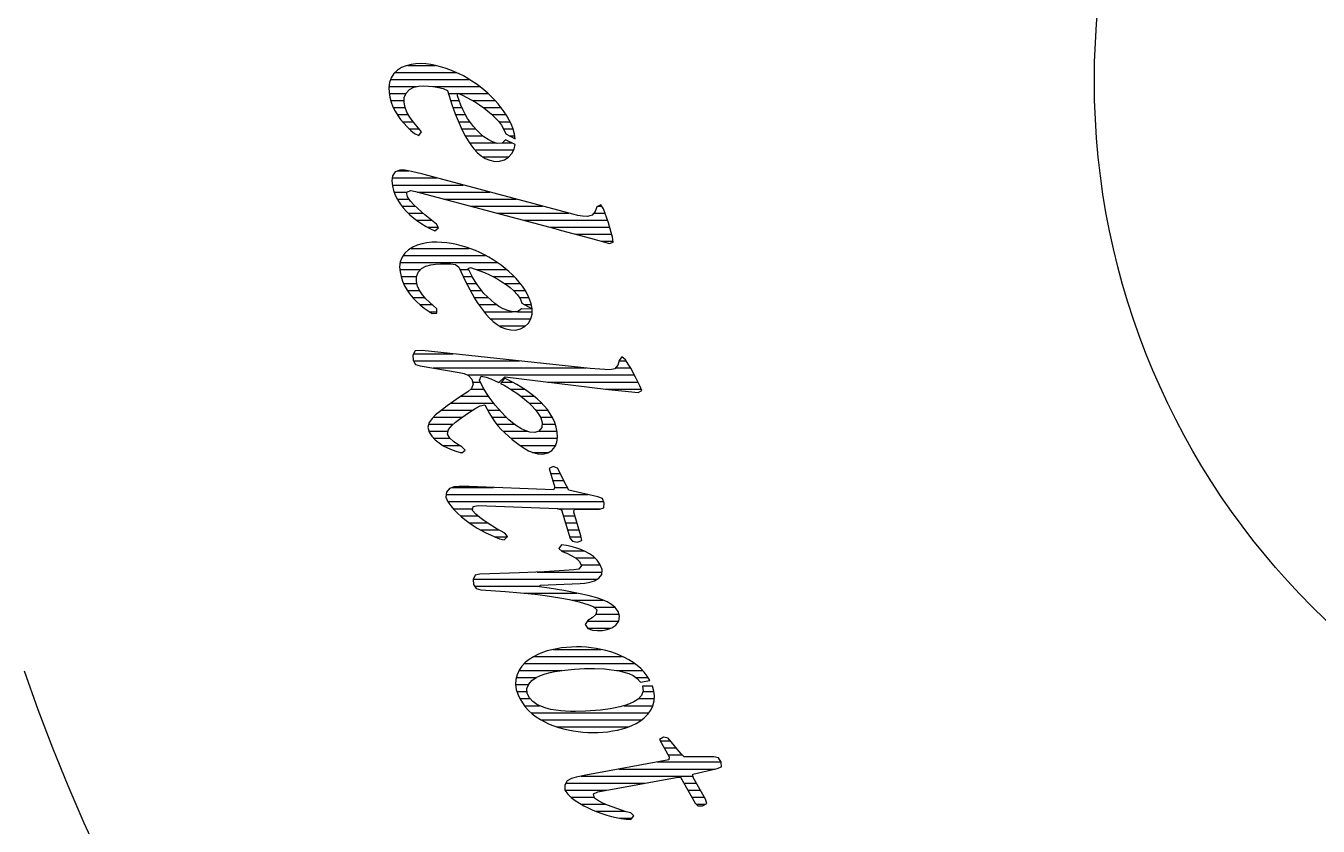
# Model space of a CAD drawing. Extents: x 0 to 93.7, y 0 to 54.9.
# Drawn here: x 36.22 to 54.59, y 16.59 to 27.96 of the extents above; entities that cross this region are included whole.
import ezdxf

# ---------------------------------------------------------------- set-up
doc = ezdxf.new("R2010")
doc.units = 0
doc.layers.add('20', color=53, linetype='CONTINUOUS')
doc.layers.add('21', color=4, linetype='CONTINUOUS')

msp = doc.modelspace()

# ---------------------------------------------------------------- linework, layer by layer
at = {"layer": '20'}
msp.add_circle((61.976, 27.178), 10.5662, dxfattribs=at)
msp.add_arc((62.0945, 27.7584), 27.4064, 199.088, 349.9198, dxfattribs=at)
at = {"layer": '21'}
for p, q in [((41.6279, 27.3947), (41.5627, 27.3681)), ((41.6962, 27.4125), (41.6279, 27.3947)), ((41.6481, 27.4), (42.0401, 27.4)), ((41.766, 27.4226), (41.6962, 27.4125)), ((41.8365, 27.4255), (41.766, 27.4226)), ((41.9069, 27.4216), (41.8365, 27.4255)), ((41.9768, 27.4124), (41.9069, 27.4216)), ((42.0461, 27.3988), (41.9768, 27.4124)), ((42.1145, 27.3816), (42.0461, 27.3988)), ((42.182, 27.361), (42.1145, 27.3816)), ((41.413, 27.2239), (41.3901, 27.1573)), ((41.4047, 27.2), (42.527, 27.2)), ((41.4514, 27.2828), (41.413, 27.2239)), ((41.5027, 27.3311), (41.4514, 27.2828)), ((41.4697, 27.3), (42.3376, 27.3)), ((41.5627, 27.3681), (41.5027, 27.3311)), ((42.2485, 27.3374), (42.182, 27.361)), ((42.3139, 27.3108), (42.2485, 27.3374)), ((42.3781, 27.2816), (42.3139, 27.3108)), ((42.441, 27.2496), (42.3781, 27.2816)), ((42.5025, 27.2151), (42.441, 27.2496)), ((42.5626, 27.1781), (42.5025, 27.2151)), ((41.3901, 27.1573), (41.3824, 27.0873)), ((41.3824, 27.0873), (41.3859, 27.0168)), ((41.3838, 27.1), (41.7736, 27.1)), ((41.3859, 27.0168), (41.3967, 26.9472)), ((41.5995, 26.9424), (41.6259, 27.0073)), ((41.6259, 27.0073), (41.674, 27.0584)), ((41.674, 27.0584), (41.736, 27.0915)), ((41.736, 27.0915), (41.8047, 27.107)), ((41.8047, 27.107), (41.8752, 27.1087)), ((41.8752, 27.1087), (41.9457, 27.1058)), ((41.9457, 27.1058), (42.016, 27.0991)), ((42.0066, 27.1), (42.6734, 27.1)), ((42.016, 27.0991), (42.0857, 27.0884)), ((42.0857, 27.0884), (42.1545, 27.0728)), ((42.1545, 27.0728), (42.2149, 27.0445)), ((42.2149, 27.0445), (42.2782, 26.8425)), ((42.6211, 27.1386), (42.5626, 27.1781)), ((42.6778, 27.0968), (42.6211, 27.1386)), ((42.7328, 27.0526), (42.6778, 27.0968)), ((42.7859, 27.0061), (42.7328, 27.0526)), ((42.8371, 26.9574), (42.7859, 27.0061)), ((41.3885, 27), (41.6229, 27)), ((41.3967, 26.9472), (41.4147, 26.879)), ((41.4092, 26.9), (41.5982, 26.9)), ((41.4147, 26.879), (41.4395, 26.8129)), ((41.5973, 26.8721), (41.5995, 26.9424)), ((41.6105, 26.8029), (41.5973, 26.8721)), ((42.2289, 27), (42.3603, 27)), ((42.2602, 26.9), (42.3784, 26.9)), ((42.2782, 26.8425), (42.3255, 26.7095)), ((42.3545, 26.9679), (42.3611, 27.0045)), ((42.3779, 26.9013), (42.3545, 26.9679)), ((42.3611, 27.0045), (42.4257, 26.9763)), ((42.3714, 27), (42.7924, 27)), ((42.4035, 26.8355), (42.3779, 26.9013)), ((42.4319, 26.771), (42.4035, 26.8355)), ((42.4257, 26.9763), (42.4892, 26.9454)), ((42.4892, 26.9454), (42.5514, 26.9121)), ((42.5514, 26.9121), (42.6122, 26.8763)), ((42.5719, 26.9), (42.892, 26.9)), ((42.6122, 26.8763), (42.6714, 26.8379)), ((42.6714, 26.8379), (42.7289, 26.797)), ((42.8861, 26.9067), (42.8371, 26.9574)), ((42.9328, 26.8539), (42.8861, 26.9067)), ((42.9773, 26.7991), (42.9328, 26.8539)), ((41.4395, 26.8129), (41.4704, 26.7495)), ((41.4458, 26.8), (41.6116, 26.8)), ((41.4704, 26.7495), (41.5067, 26.689)), ((41.5001, 26.7), (41.658, 26.7)), ((41.5067, 26.689), (41.5476, 26.6315)), ((41.6364, 26.7373), (41.6105, 26.8029)), ((41.6717, 26.6763), (41.6364, 26.7373)), ((41.7129, 26.619), (41.6717, 26.6763)), ((42.2933, 26.8), (42.4191, 26.8)), ((42.3255, 26.7095), (42.351, 26.6438)), ((42.3292, 26.7), (42.4687, 26.7)), ((42.351, 26.6438), (42.407, 26.5142)), ((42.4639, 26.7081), (42.4319, 26.771)), ((42.4999, 26.6474), (42.4639, 26.7081)), ((42.54, 26.5893), (42.4999, 26.6474)), ((42.7246, 26.8), (42.9766, 26.8)), ((42.7289, 26.797), (42.7845, 26.7535)), ((42.7845, 26.7535), (42.8379, 26.7075)), ((42.8379, 26.7075), (42.8891, 26.6589)), ((42.8458, 26.7), (43.0468, 26.7)), ((42.8891, 26.6589), (42.937, 26.6071)), ((43.0191, 26.7422), (42.9773, 26.7991)), ((43.0578, 26.6832), (43.0191, 26.7422)), ((43.0926, 26.6219), (43.0578, 26.6832)), ((41.5476, 26.6315), (41.5924, 26.577)), ((41.5735, 26.6), (41.7285, 26.6)), ((41.5924, 26.577), (41.6404, 26.5254)), ((41.6404, 26.5254), (41.6913, 26.4764)), ((41.6668, 26.5), (41.8111, 26.5)), ((41.6913, 26.4764), (41.7444, 26.4301)), ((41.8469, 26.4565), (41.7129, 26.619)), ((41.8057, 26.4052), (41.8469, 26.4565)), ((42.37, 26.6), (42.5326, 26.6)), ((42.407, 26.5142), (42.438, 26.4508)), ((42.414, 26.5), (42.614, 26.5)), ((42.5838, 26.534), (42.54, 26.5893)), ((42.6306, 26.4812), (42.5838, 26.534)), ((42.6797, 26.4305), (42.6306, 26.4812)), ((42.937, 26.6071), (42.9803, 26.5515)), ((42.9426, 26.6), (43.103, 26.6)), ((42.9803, 26.5515), (43.0167, 26.4911)), ((43.0113, 26.5), (43.1445, 26.5)), ((43.0167, 26.4911), (43.0414, 26.4252)), ((43.1229, 26.5582), (43.0926, 26.6219)), ((43.1475, 26.4921), (43.1229, 26.5582)), ((43.1654, 26.4238), (43.1475, 26.4921)), ((41.7444, 26.4301), (41.8057, 26.4052)), ((42.438, 26.4508), (42.4713, 26.3886)), ((42.4652, 26.4), (42.715, 26.4)), ((42.4713, 26.3886), (42.5074, 26.328)), ((42.5074, 26.328), (42.5469, 26.2696)), ((42.5264, 26.3), (42.895, 26.3)), ((42.733, 26.3844), (42.6797, 26.4305)), ((42.7913, 26.3448), (42.733, 26.3844)), ((42.8543, 26.3129), (42.7913, 26.3448)), ((42.9214, 26.2916), (42.8543, 26.3129)), ((42.9909, 26.2955), (42.9214, 26.2916)), ((43.0396, 26.3435), (42.9909, 26.2955)), ((42.9954, 26.3), (43.1304, 26.3)), ((43.1775, 26.2774), (43.0396, 26.3435)), ((43.0414, 26.4252), (43.1758, 26.3541)), ((43.089, 26.4), (43.169, 26.4)), ((43.1629, 26.2086), (43.1775, 26.2774)), ((43.1758, 26.3541), (43.1654, 26.4238)), ((42.5469, 26.2696), (42.5903, 26.214)), ((42.5903, 26.214), (42.6384, 26.1624)), ((42.6034, 26.2), (43.1584, 26.2)), ((42.6384, 26.1624), (42.6919, 26.1164)), ((42.6919, 26.1164), (42.7513, 26.0784)), ((42.7176, 26.1), (43.0872, 26.1)), ((43.0228, 26.0573), (43.0823, 26.0948)), ((43.0823, 26.0948), (43.1303, 26.1463)), ((43.1303, 26.1463), (43.1629, 26.2086)), ((41.5372, 25.9118), (41.4717, 25.8883)), ((41.6076, 25.9099), (41.5372, 25.9118)), ((41.6772, 25.8983), (41.6076, 25.9099)), ((42.7513, 26.0784), (42.8162, 26.051)), ((42.8162, 26.051), (42.8851, 26.0365)), ((42.8851, 26.0365), (42.9555, 26.0368)), ((42.9555, 26.0368), (43.0228, 26.0573)), ((41.4335, 25.8303), (41.4243, 25.7607)), ((41.4243, 25.7607), (41.4306, 25.6904)), ((41.4295, 25.8), (42.0641, 25.8)), ((41.4717, 25.8883), (41.4335, 25.8303)), ((41.5043, 25.9), (41.6669, 25.9)), ((41.7461, 25.8829), (41.6772, 25.8983)), ((41.8829, 25.8483), (41.7461, 25.8829)), ((43.9966, 25.285), (41.8829, 25.8483)), ((41.4297, 25.7), (42.4393, 25.7)), ((41.4306, 25.6904), (41.4462, 25.6217)), ((41.4462, 25.6217), (41.4702, 25.5554)), ((41.454, 25.6), (41.6396, 25.6)), ((41.4702, 25.5554), (41.5018, 25.4923)), ((41.6317, 25.597), (41.6923, 25.6203)), ((41.6472, 25.5299), (41.6317, 25.597)), ((41.6923, 25.6203), (41.7614, 25.6067)), ((41.7614, 25.6067), (43.7392, 25.0815)), ((41.7868, 25.6), (42.8145, 25.6)), ((41.4979, 25.5), (41.6685, 25.5)), ((41.5018, 25.4923), (41.5396, 25.4327)), ((41.5396, 25.4327), (41.5826, 25.3768)), ((41.5647, 25.4), (41.7564, 25.4)), ((41.5826, 25.3768), (41.6299, 25.3245)), ((41.6881, 25.4725), (41.6472, 25.5299)), ((41.7355, 25.4203), (41.6881, 25.4725)), ((41.7861, 25.3711), (41.7355, 25.4203)), ((41.8919, 25.2777), (41.7861, 25.3711)), ((42.1633, 25.5), (43.1897, 25.5)), ((42.5399, 25.4), (43.5649, 25.4)), ((44.3388, 25.3917), (44.3143, 25.3255)), ((44.3949, 25.4196), (44.3388, 25.3917)), ((44.3555, 25.4), (44.407, 25.4)), ((44.4308, 25.3616), (44.3949, 25.4196)), ((44.4562, 25.2958), (44.4308, 25.3616)), ((41.6299, 25.3245), (41.6807, 25.2756)), ((41.6554, 25.3), (41.8666, 25.3)), ((41.6807, 25.2756), (41.7346, 25.23)), ((41.7346, 25.23), (41.7909, 25.1875)), ((41.7743, 25.2), (41.9878, 25.2)), ((41.7909, 25.1875), (41.8493, 25.1479)), ((42.0564, 25.1445), (41.8919, 25.2777)), ((42.9164, 25.3), (43.9401, 25.3)), ((43.293, 25.2), (44.4892, 25.2)), ((44.0654, 25.2692), (43.9966, 25.285)), ((44.1349, 25.2574), (44.0654, 25.2692)), ((44.2053, 25.2533), (44.1349, 25.2574)), ((44.2731, 25.27), (44.2053, 25.2533)), ((44.3143, 25.3255), (44.2731, 25.27)), ((44.2954, 25.3), (44.4546, 25.3)), ((44.5022, 25.1624), (44.4562, 25.2958)), ((41.8493, 25.1479), (41.9097, 25.1114)), ((41.9097, 25.1114), (41.9718, 25.0779)), ((41.9308, 25.1), (42.0814, 25.1)), ((41.9718, 25.0779), (42.0358, 25.0491)), ((42.0358, 25.0491), (42.0874, 25.0893)), ((42.0874, 25.0893), (42.0564, 25.1445)), ((43.6695, 25.1), (44.5203, 25.1)), ((43.7392, 25.0815), (43.8358, 25.0559)), ((43.8358, 25.0559), (44.2448, 24.9464)), ((44.0446, 25), (44.5478, 25)), ((44.5415, 25.0268), (44.5022, 25.1624)), ((44.5577, 24.9581), (44.5415, 25.0268)), ((41.7208, 24.816), (41.6612, 24.7783)), ((41.7851, 24.8449), (41.7208, 24.816)), ((41.8524, 24.866), (41.7851, 24.8449)), ((41.9215, 24.8801), (41.8524, 24.866)), ((41.9916, 24.8872), (41.9215, 24.8801)), ((42.0622, 24.8885), (41.9916, 24.8872)), ((42.1327, 24.8851), (42.0622, 24.8885)), ((42.2029, 24.8778), (42.1327, 24.8851)), ((42.2726, 24.867), (42.2029, 24.8778)), ((42.3417, 24.853), (42.2726, 24.867)), ((42.4102, 24.8359), (42.3417, 24.853)), ((42.4778, 24.8159), (42.4102, 24.8359)), ((42.5446, 24.7931), (42.4778, 24.8159)), ((44.2448, 24.9464), (44.5165, 24.8699)), ((44.4096, 24.9), (44.5686, 24.9)), ((44.5165, 24.8699), (44.5707, 24.8888)), ((44.5707, 24.8888), (44.5577, 24.9581)), ((41.5686, 24.6732), (41.5432, 24.6076)), ((41.6092, 24.7307), (41.5686, 24.6732)), ((41.5876, 24.7), (42.7538, 24.7)), ((41.6612, 24.7783), (41.6092, 24.7307)), ((41.6955, 24.8), (42.5243, 24.8)), ((42.6104, 24.7675), (42.5446, 24.7931)), ((42.675, 24.7392), (42.6104, 24.7675)), ((42.7384, 24.7083), (42.675, 24.7392)), ((42.8005, 24.6748), (42.7384, 24.7083)), ((42.8612, 24.6387), (42.8005, 24.6748)), ((42.9202, 24.6001), (42.8612, 24.6387)), ((41.5432, 24.6076), (41.5343, 24.5377)), ((41.5343, 24.5377), (41.5399, 24.4675)), ((41.5373, 24.5), (41.8342, 24.5)), ((41.5399, 24.4675), (41.5546, 24.3985)), ((41.5423, 24.6), (42.9204, 24.6)), ((41.7731, 24.397), (41.7994, 24.462)), ((41.7994, 24.462), (41.8468, 24.5138)), ((41.8468, 24.5138), (41.9079, 24.5488)), ((41.9079, 24.5488), (41.9758, 24.5674)), ((41.9758, 24.5674), (42.0458, 24.5759)), ((42.0458, 24.5759), (42.1162, 24.5808)), ((42.1162, 24.5808), (42.1867, 24.5818)), ((42.1867, 24.5818), (42.2572, 24.5786)), ((42.2572, 24.5786), (42.3272, 24.5699)), ((42.3272, 24.5699), (42.3771, 24.5317)), ((42.3771, 24.5317), (42.4663, 24.3397)), ((42.3918, 24.5), (42.5142, 24.5)), ((42.5062, 24.5157), (42.54, 24.5259)), ((42.5701, 24.3899), (42.5062, 24.5157)), ((42.54, 24.5259), (42.6074, 24.505)), ((42.6074, 24.505), (42.6739, 24.4816)), ((42.6217, 24.5), (43.0516, 24.5)), ((42.6739, 24.4816), (42.7395, 24.4555)), ((42.7395, 24.4555), (42.8039, 24.4267)), ((42.9776, 24.5591), (42.9202, 24.6001)), ((43.0332, 24.5156), (42.9776, 24.5591)), ((43.087, 24.4699), (43.0332, 24.5156)), ((43.1387, 24.4219), (43.087, 24.4699)), ((41.5543, 24.4), (41.7743, 24.4)), ((41.5546, 24.3985), (41.5764, 24.3314)), ((41.5764, 24.3314), (41.6051, 24.267)), ((41.5904, 24.3), (41.7794, 24.3)), ((41.6051, 24.267), (41.64, 24.2057)), ((41.7725, 24.3268), (41.7731, 24.397)), ((41.7901, 24.2586), (41.7725, 24.3268)), ((41.8204, 24.195), (41.7901, 24.2586)), ((42.4383, 24.4), (42.5649, 24.4)), ((42.4663, 24.3397), (42.5308, 24.2142)), ((42.4867, 24.3), (42.6243, 24.3)), ((42.6055, 24.3288), (42.5701, 24.3899)), ((42.644, 24.2697), (42.6055, 24.3288)), ((42.6861, 24.2131), (42.644, 24.2697)), ((42.8039, 24.4267), (42.867, 24.3952)), ((42.8575, 24.4), (43.1603, 24.4)), ((42.867, 24.3952), (42.9287, 24.361)), ((42.9287, 24.361), (42.9888, 24.324)), ((42.9888, 24.324), (43.0471, 24.2842)), ((43.024, 24.3), (43.2498, 24.3)), ((43.0471, 24.2842), (43.1032, 24.2415)), ((43.1882, 24.3716), (43.1387, 24.4219)), ((43.235, 24.3189), (43.1882, 24.3716)), ((43.2786, 24.2634), (43.235, 24.3189)), ((43.3181, 24.205), (43.2786, 24.2634)), ((41.64, 24.2057), (41.6803, 24.1478)), ((41.6439, 24.2), (41.8179, 24.2)), ((41.6803, 24.1478), (41.7254, 24.0936)), ((41.7201, 24.1), (41.8935, 24.1)), ((41.7254, 24.0936), (41.7745, 24.0429)), ((41.8607, 24.1371), (41.8204, 24.195)), ((41.9074, 24.0842), (41.8607, 24.1371)), ((41.9575, 24.0346), (41.9074, 24.0842)), ((42.5308, 24.2142), (42.6005, 24.0915)), ((42.5388, 24.2), (42.6972, 24.2)), ((42.5957, 24.1), (42.7914, 24.1)), ((42.6005, 24.0915), (42.6379, 24.0317)), ((42.7319, 24.1595), (42.6861, 24.2131)), ((42.7813, 24.1091), (42.7319, 24.1595)), ((42.8336, 24.0618), (42.7813, 24.1091)), ((43.1032, 24.2415), (43.1562, 24.1948)), ((43.1503, 24.2), (43.3209, 24.2)), ((43.1562, 24.1948), (43.2045, 24.1435)), ((43.2045, 24.1435), (43.2453, 24.086)), ((43.2354, 24.1), (43.372, 24.1)), ((43.2453, 24.086), (43.2727, 24.0213)), ((43.3527, 24.1435), (43.3181, 24.205)), ((43.3813, 24.079), (43.3527, 24.1435)), ((43.4029, 24.0118), (43.3813, 24.079)), ((41.7745, 24.0429), (41.8268, 23.9956)), ((41.8219, 24), (41.9958, 24)), ((41.8268, 23.9956), (41.8819, 23.9514)), ((41.8819, 23.9514), (41.9392, 23.9103)), ((41.9392, 23.9103), (41.9984, 23.8719)), ((41.955, 23.9), (42.0619, 23.9)), ((42.0623, 23.94), (41.9575, 24.0346)), ((42.0617, 23.8801), (42.0623, 23.94)), ((42.6379, 24.0317), (42.6773, 23.9732)), ((42.6593, 24), (42.9116, 24)), ((42.6773, 23.9732), (42.719, 23.9163)), ((42.719, 23.9163), (42.7635, 23.8615)), ((42.7322, 23.9), (43.1322, 23.9)), ((42.8881, 24.0169), (42.8336, 24.0618)), ((42.9454, 23.9758), (42.8881, 24.0169)), ((43.0069, 23.9413), (42.9454, 23.9758)), ((43.0722, 23.9147), (43.0069, 23.9413)), ((43.1407, 23.8979), (43.0722, 23.9147)), ((43.2106, 23.8995), (43.1407, 23.8979)), ((43.266, 23.9403), (43.2106, 23.8995)), ((43.2113, 23.9), (43.4177, 23.9)), ((43.4176, 23.9369), (43.266, 23.9403)), ((43.2727, 24.0213), (43.4168, 23.9427)), ((43.3117, 24), (43.4052, 24)), ((43.4168, 23.9427), (43.4029, 24.0118)), ((43.4178, 23.8665), (43.4176, 23.9369)), ((41.9984, 23.8719), (42.0617, 23.8801)), ((42.7635, 23.8615), (42.8112, 23.8094)), ((42.8112, 23.8094), (42.8626, 23.7611)), ((42.8212, 23.8), (43.3998, 23.8)), ((42.8626, 23.7611), (42.9183, 23.7179)), ((42.9183, 23.7179), (42.9788, 23.6816)), ((42.9481, 23.7), (43.3244, 23.7)), ((43.3131, 23.689), (43.3634, 23.7382)), ((43.3634, 23.7382), (43.3994, 23.7986)), ((43.3994, 23.7986), (43.4178, 23.8665)), ((42.9788, 23.6816), (43.0439, 23.6548)), ((43.0439, 23.6548), (43.1128, 23.64)), ((43.1128, 23.64), (43.1833, 23.6391)), ((43.1833, 23.6391), (43.2519, 23.6544)), ((43.2519, 23.6544), (43.3131, 23.689)), ((41.7541, 23.3416), (41.7228, 23.2808)), ((41.8556, 23.3461), (41.7541, 23.3416)), ((44.2416, 23.0941), (41.8556, 23.3461)), ((41.7228, 23.2808), (41.7253, 23.2105)), ((41.7253, 23.2105), (41.7574, 23.1506)), ((41.7309, 23.2), (43.2391, 23.2)), ((41.7327, 23.3), (42.2925, 23.3)), ((41.7574, 23.1506), (41.8251, 23.1323)), ((44.653, 23.2077), (44.6357, 23.1393)), ((44.6511, 23.2), (44.7541, 23.2)), ((44.6938, 23.258), (44.653, 23.2077)), ((44.7446, 23.2144), (44.6938, 23.258)), ((44.7835, 23.1555), (44.7446, 23.2144)), ((44.82, 23.0951), (44.7835, 23.1555)), ((41.8251, 23.1323), (42.3811, 23.0346)), ((42.0089, 23.1), (44.1857, 23.1)), ((42.3811, 23.0346), (42.4502, 23.0203)), ((42.4502, 23.0203), (42.5147, 22.9927)), ((42.4976, 23), (44.8717, 23)), ((42.5147, 22.9927), (42.5588, 22.9384)), ((42.6693, 22.9283), (42.6926, 22.9813)), ((42.6926, 22.9813), (42.7618, 22.9696)), ((42.7618, 22.9696), (42.8283, 22.9461)), ((42.9452, 22.8926), (43.0245, 22.9671)), ((43.0245, 22.9671), (43.0341, 22.9728)), ((43.0341, 22.9728), (44.5052, 22.7947)), ((44.382, 23.0807), (44.2416, 23.0941)), ((44.4525, 23.0761), (44.382, 23.0807)), ((44.523, 23.0754), (44.4525, 23.0761)), ((44.5922, 23.0874), (44.523, 23.0754)), ((44.6357, 23.1393), (44.5922, 23.0874)), ((44.6028, 23.1), (44.817, 23.1)), ((44.8874, 22.9711), (44.82, 23.0951)), ((44.9487, 22.844), (44.8874, 22.9711)), ((42.5559, 22.8073), (42.5033, 22.7606)), ((42.5477, 22.8), (42.7303, 22.8)), ((42.5802, 22.872), (42.5559, 22.8073)), ((42.5588, 22.9384), (42.5802, 22.872)), ((42.5712, 22.9), (42.681, 22.9)), ((42.6963, 22.8631), (42.6693, 22.9283)), ((42.7297, 22.801), (42.6963, 22.8631)), ((42.7667, 22.7409), (42.7297, 22.801)), ((42.8283, 22.9461), (42.8931, 22.9181)), ((42.8931, 22.9181), (42.9452, 22.8926)), ((42.9302, 22.9), (42.9531, 22.9)), ((43.025, 22.9551), (42.9675, 22.8812)), ((42.9675, 22.8812), (43.0186, 22.8538)), ((42.9821, 22.9), (43.1352, 22.9)), ((43.0186, 22.8538), (43.0797, 22.8184)), ((43.14, 22.8976), (43.025, 22.9551)), ((43.0797, 22.8184), (43.1395, 22.781)), ((43.1091, 22.8), (43.3025, 22.8)), ((43.1395, 22.781), (43.1981, 22.7416)), ((43.2015, 22.8631), (43.14, 22.8976)), ((43.2619, 22.8265), (43.2015, 22.8631)), ((43.321, 22.7879), (43.2619, 22.8265)), ((43.3787, 22.7473), (43.321, 22.7879)), ((43.6352, 22.9), (44.9217, 22.9)), ((44.4613, 22.8), (44.9679, 22.8)), ((44.5052, 22.7947), (44.7857, 22.7634)), ((44.977, 22.7794), (44.9487, 22.844)), ((42.384, 22.6853), (42.2106, 22.5638)), ((42.2623, 22.6), (42.8692, 22.6)), ((42.5033, 22.7606), (42.384, 22.6853)), ((42.4074, 22.7), (42.7946, 22.7)), ((42.8065, 22.6826), (42.7667, 22.7409)), ((42.8485, 22.6259), (42.8065, 22.6826)), ((42.8925, 22.5708), (42.8485, 22.6259)), ((43.1981, 22.7416), (43.255, 22.7)), ((43.255, 22.7), (43.3104, 22.6562)), ((43.255, 22.7), (43.4409, 22.7)), ((43.3104, 22.6562), (43.3637, 22.61)), ((43.3637, 22.61), (43.4146, 22.5611)), ((43.3741, 22.6), (43.5547, 22.6)), ((43.435, 22.7048), (43.3787, 22.7473)), ((43.4898, 22.6603), (43.435, 22.7048)), ((43.5422, 22.6131), (43.4898, 22.6603)), ((43.5908, 22.562), (43.5422, 22.6131)), ((44.7857, 22.7634), (44.9263, 22.7512)), ((44.9263, 22.7512), (44.977, 22.7794)), ((42.0448, 22.4324), (41.9955, 22.382)), ((42.0983, 22.4785), (42.0448, 22.4324)), ((42.2106, 22.5638), (42.0983, 22.4785)), ((42.1266, 22.5), (42.5715, 22.5)), ((42.3828, 22.3727), (42.4982, 22.4538)), ((42.4982, 22.4538), (42.6176, 22.5291)), ((42.6176, 22.5291), (42.6792, 22.5636)), ((42.6792, 22.5636), (42.7457, 22.5759)), ((42.7457, 22.5759), (42.7797, 22.5158)), ((42.7797, 22.5158), (42.8118, 22.4529)), ((42.7878, 22.5), (42.954, 22.5)), ((42.8118, 22.4529), (42.848, 22.3924)), ((42.9382, 22.517), (42.8925, 22.5708)), ((43.0343, 22.4137), (42.9382, 22.517)), ((43.0845, 22.3641), (43.0343, 22.4137)), ((43.4146, 22.5611), (43.4622, 22.509)), ((43.4622, 22.509), (43.5049, 22.4529)), ((43.469, 22.5), (43.6407, 22.5)), ((43.5049, 22.4529), (43.5398, 22.3917)), ((43.6356, 22.5075), (43.5908, 22.562)), ((43.6757, 22.4495), (43.6356, 22.5075)), ((43.7104, 22.388), (43.6757, 22.4495)), ((41.9547, 22.3246), (41.9366, 22.2571)), ((41.9366, 22.2571), (41.9532, 22.1894)), ((41.9481, 22.3), (42.295, 22.3)), ((41.9955, 22.382), (41.9547, 22.3246)), ((42.0131, 22.4), (42.4216, 22.4)), ((42.2302, 22.2275), (42.2751, 22.2817)), ((42.2751, 22.2817), (42.3271, 22.3294)), ((42.3271, 22.3294), (42.3828, 22.3727)), ((42.8435, 22.4), (43.0481, 22.4)), ((42.848, 22.3924), (42.8882, 22.3344)), ((42.8882, 22.3344), (42.932, 22.2791)), ((42.9154, 22.3), (43.1626, 22.3)), ((42.932, 22.2791), (42.979, 22.2264)), ((43.1379, 22.318), (43.0845, 22.3641)), ((43.1949, 22.2764), (43.1379, 22.318)), ((43.2553, 22.2401), (43.1949, 22.2764)), ((43.3193, 22.2103), (43.2553, 22.2401)), ((43.5541, 22.2546), (43.5113, 22.2002)), ((43.535, 22.4), (43.7036, 22.4)), ((43.5398, 22.3917), (43.5597, 22.3243)), ((43.5597, 22.3243), (43.5541, 22.2546)), ((43.5578, 22.3), (43.7465, 22.3)), ((43.7389, 22.3235), (43.7104, 22.388)), ((43.7606, 22.2564), (43.7389, 22.3235)), ((43.7749, 22.1874), (43.7606, 22.2564)), ((41.9506, 22.2), (42.2232, 22.2)), ((41.9532, 22.1894), (41.9921, 22.1306)), ((41.9921, 22.1306), (42.0403, 22.0792)), ((42.0208, 22.1), (42.2495, 22.1)), ((42.0403, 22.0792), (42.0948, 22.0343)), ((42.2134, 22.1609), (42.2302, 22.2275)), ((42.2487, 22.1007), (42.2134, 22.1609)), ((42.3012, 22.0536), (42.2487, 22.1007)), ((42.3594, 22.0138), (42.3012, 22.0536)), ((42.979, 22.2264), (43.0287, 22.1764)), ((43.0052, 22.2), (43.3528, 22.2)), ((43.0287, 22.1764), (43.0807, 22.1288)), ((43.0807, 22.1288), (43.1348, 22.0834)), ((43.115, 22.1), (43.7775, 22.1)), ((43.1348, 22.0834), (43.2472, 21.9981)), ((43.3866, 22.1896), (43.3193, 22.2103)), ((43.4567, 22.1835), (43.3866, 22.1896)), ((43.5113, 22.2002), (43.4567, 22.1835)), ((43.5107, 22.2), (43.7723, 22.2)), ((43.7448, 21.9819), (43.7709, 22.0472)), ((43.7709, 22.0472), (43.7796, 22.117)), ((43.7796, 22.117), (43.7749, 22.1874)), ((42.0948, 22.0343), (42.1537, 21.9956)), ((42.147, 22), (42.3832, 22)), ((42.1537, 21.9956), (42.2161, 21.9626)), ((42.2161, 21.9626), (42.281, 21.935)), ((42.281, 21.935), (42.3478, 21.9123)), ((42.3478, 21.9123), (42.416, 21.8942)), ((42.4204, 21.9783), (42.3594, 22.0138)), ((42.394, 21.9), (42.4232, 21.9)), ((42.416, 21.8942), (42.4641, 21.9329)), ((42.4641, 21.9329), (42.4204, 21.9783)), ((43.2447, 22), (43.752, 22)), ((43.2472, 21.9981), (43.3056, 21.9585)), ((43.3056, 21.9585), (43.3672, 21.9241)), ((43.3672, 21.9241), (43.4322, 21.8969)), ((43.4249, 21.9), (43.653, 21.9)), ((43.4322, 21.8969), (43.5006, 21.8797)), ((43.5006, 21.8797), (43.5709, 21.8763)), ((43.5709, 21.8763), (43.6395, 21.8918)), ((43.6395, 21.8918), (43.6996, 21.9281)), ((43.6996, 21.9281), (43.7448, 21.9819)), ((43.7154, 21.6977), (43.6599, 21.673)), ((43.7801, 21.6755), (43.7154, 21.6977)), ((43.6599, 21.673), (43.7407, 21.4025)), ((43.6817, 21.6), (43.8183, 21.6)), ((43.7116, 21.5), (43.8688, 21.5)), ((43.9073, 21.4237), (43.7801, 21.6755)), ((42.2001, 21.3325), (42.1918, 21.2636)), ((42.2431, 21.3874), (42.2001, 21.3325)), ((42.3092, 21.4099), (42.2431, 21.3874)), ((42.2801, 21.4), (42.8679, 21.4)), ((42.3795, 21.4154), (42.3092, 21.4099)), ((42.5206, 21.4134), (42.3795, 21.4154)), ((43.7193, 21.3671), (42.5206, 21.4134)), ((43.7407, 21.4025), (43.7193, 21.3671)), ((43.7392, 21.4), (43.9203, 21.4)), ((43.9407, 21.363), (43.9073, 21.4237)), ((44.3534, 21.2687), (43.9407, 21.363)), ((42.1918, 21.2636), (42.2202, 21.1992)), ((42.1962, 21.3), (44.2163, 21.3)), ((42.2198, 21.2), (44.4347, 21.2)), ((42.2202, 21.1992), (42.2601, 21.1411)), ((42.2601, 21.1411), (42.306, 21.0875)), ((42.5697, 21.0726), (42.5804, 21.1331)), ((42.5804, 21.1331), (42.6492, 21.1454)), ((42.6492, 21.1454), (43.7774, 21.1006)), ((44.4173, 21.2447), (44.3534, 21.2687)), ((44.4426, 21.1795), (44.4173, 21.2447)), ((44.4365, 21.1101), (44.4426, 21.1795)), ((42.2953, 21.1), (42.5746, 21.1)), ((42.306, 21.0875), (42.3556, 21.0373)), ((42.3556, 21.0373), (42.408, 20.9901)), ((42.397, 21), (42.6438, 21)), ((42.408, 20.9901), (42.4626, 20.9454)), ((42.4626, 20.9454), (42.5191, 20.9031)), ((42.6181, 21.0214), (42.5697, 21.0726)), ((42.6723, 20.9763), (42.6181, 21.0214)), ((42.7288, 20.934), (42.6723, 20.9763)), ((43.7774, 21.1006), (43.8361, 21.0826)), ((43.7794, 21.1), (44.3948, 21.1)), ((43.8361, 21.0826), (43.9569, 20.6768)), ((43.8607, 21), (44.0235, 21)), ((44.008, 21.0521), (44.022, 21.0943)), ((44.1089, 20.714), (44.008, 21.0521)), ((44.022, 21.0943), (44.3748, 21.0952)), ((44.3748, 21.0952), (44.4365, 21.1101)), ((42.5191, 20.9031), (42.5772, 20.8631)), ((42.5236, 20.9), (42.7776, 20.9)), ((42.5772, 20.8631), (42.6369, 20.8254)), ((42.6369, 20.8254), (42.6979, 20.79)), ((42.6807, 20.8), (42.9375, 20.8)), ((42.6979, 20.79), (42.7602, 20.7569)), ((42.7867, 20.8937), (42.7288, 20.934)), ((42.9059, 20.8181), (42.7867, 20.8937)), ((42.9671, 20.7831), (42.9059, 20.8181)), ((43.0296, 20.7504), (42.9671, 20.7831)), ((43.8904, 20.9), (44.0534, 20.9)), ((43.9202, 20.8), (44.0832, 20.8)), ((42.7602, 20.7569), (42.8238, 20.7263)), ((42.8238, 20.7263), (42.8886, 20.6983)), ((42.8846, 20.7), (43.0659, 20.7)), ((42.8886, 20.6983), (42.9545, 20.6731)), ((42.9545, 20.6731), (43.0218, 20.6569)), ((43.0218, 20.6569), (43.0688, 20.7028)), ((43.0688, 20.7028), (43.0296, 20.7504)), ((43.8349, 20.5846), (43.7958, 20.5319)), ((43.9038, 20.5775), (43.8349, 20.5846)), ((43.9727, 20.562), (43.9038, 20.5775)), ((43.95, 20.7), (44.1119, 20.7)), ((43.9569, 20.6768), (43.9907, 20.6366)), ((43.9907, 20.6366), (44.0591, 20.6226)), ((44.0591, 20.6226), (44.1233, 20.6476)), ((44.1233, 20.6476), (44.1089, 20.714)), ((43.7958, 20.5319), (43.8427, 20.4902)), ((43.8317, 20.5), (44.1561, 20.5)), ((43.8427, 20.4902), (43.909, 20.4661)), ((43.909, 20.4661), (43.9731, 20.4367)), ((44.0407, 20.5434), (43.9727, 20.562)), ((43.9731, 20.4367), (44.0333, 20.4)), ((44.0333, 20.4), (44.0858, 20.353)), ((44.0333, 20.4), (44.3102, 20.4)), ((44.1075, 20.5207), (44.0407, 20.5434)), ((44.1724, 20.493), (44.1075, 20.5207)), ((44.2344, 20.4593), (44.1724, 20.493)), ((44.2917, 20.4182), (44.2344, 20.4593)), ((44.3419, 20.3688), (44.2917, 20.4182)), ((43.8013, 20.2163), (43.5899, 20.2044)), ((43.9421, 20.2261), (43.8013, 20.2163)), ((44.0124, 20.2319), (43.9421, 20.2261)), ((44.082, 20.2422), (44.0124, 20.2319)), ((44.1211, 20.2926), (44.082, 20.2422)), ((44.0858, 20.353), (44.1211, 20.2926)), ((44.1168, 20.3), (44.3864, 20.3)), ((44.3821, 20.3109), (44.3419, 20.3688)), ((44.4117, 20.2364), (44.3821, 20.3109)), ((44.4079, 20.1669), (44.4117, 20.2364)), ((42.6054, 20.155), (42.5772, 20.0929)), ((42.5772, 20.0929), (42.5859, 20.0231)), ((42.5804, 20.1), (44.3456, 20.1)), ((42.6732, 20.1694), (42.6054, 20.155)), ((43.2374, 20.1891), (42.6732, 20.1694)), ((43.5899, 20.2044), (43.2374, 20.1891)), ((43.4893, 20.2), (44.4097, 20.2)), ((43.5338, 20.0139), (44.0979, 20.0348)), ((44.0979, 20.0348), (44.1681, 20.0422)), ((44.1681, 20.0422), (44.2374, 20.0554)), ((44.2374, 20.0554), (44.3046, 20.0768)), ((44.3046, 20.0768), (44.3658, 20.1114)), ((44.3658, 20.1114), (44.4079, 20.1669)), ((42.5859, 20.0231), (42.6204, 19.9635)), ((42.5993, 20), (43.5261, 20)), ((42.6204, 19.9635), (42.6882, 19.9477)), ((42.6882, 19.9477), (43.0402, 19.9227)), ((43.0402, 19.9227), (43.2511, 19.9052)), ((43.2511, 19.9052), (43.4618, 19.884)), ((43.303, 19.9), (44.0525, 19.9)), ((43.4618, 19.884), (43.6018, 19.8669)), ((43.521, 19.991), (43.5338, 20.0139)), ((43.6607, 19.9709), (43.521, 19.991)), ((43.6018, 19.8669), (43.8111, 19.835)), ((43.8694, 19.9358), (43.6607, 19.9709)), ((44.0772, 19.8952), (43.8694, 19.9358)), ((44.2148, 19.8641), (44.0772, 19.8952)), ((44.2832, 19.8465), (44.2148, 19.8641)), ((44.3509, 19.8265), (44.2832, 19.8465)), ((43.8111, 19.835), (43.9497, 19.8081)), ((43.9497, 19.8081), (44.0869, 19.7752)), ((43.9835, 19.8), (44.4251, 19.8)), ((44.0869, 19.7752), (44.2221, 19.7349)), ((44.2221, 19.7349), (44.2871, 19.7076)), ((44.2871, 19.7076), (44.339, 19.6615)), ((44.2957, 19.7), (44.5936, 19.7)), ((44.339, 19.6615), (44.3229, 19.5971)), ((44.4175, 19.8033), (44.3509, 19.8265)), ((44.4822, 19.7752), (44.4175, 19.8033)), ((44.5435, 19.7404), (44.4822, 19.7752)), ((44.5983, 19.6962), (44.5435, 19.7404)), ((44.6402, 19.6397), (44.5983, 19.6962)), ((44.2111, 19.5118), (44.1723, 19.4559)), ((44.2029, 19.5), (44.6472, 19.5)), ((44.27, 19.5507), (44.2111, 19.5118)), ((44.3229, 19.5971), (44.27, 19.5507)), ((44.3236, 19.6), (44.652, 19.6)), ((44.6086, 19.4467), (44.6497, 19.5034)), ((44.6602, 19.5725), (44.6402, 19.6397)), ((44.6497, 19.5034), (44.6602, 19.5725)), ((44.1723, 19.4559), (44.209, 19.3994)), ((44.2086, 19.4), (44.5345, 19.4)), ((44.209, 19.3994), (44.2749, 19.3757)), ((44.2749, 19.3757), (44.3451, 19.3688)), ((44.3451, 19.3688), (44.4156, 19.3706)), ((44.4156, 19.3706), (44.4853, 19.3811)), ((44.4853, 19.3811), (44.551, 19.4063)), ((44.551, 19.4063), (44.6086, 19.4467)), ((43.7669, 19.1102), (43.6978, 19.0959)), ((43.8366, 19.1211), (43.7669, 19.1102)), ((43.9068, 19.1288), (43.8366, 19.1211)), ((43.9772, 19.1335), (43.9068, 19.1288)), ((44.0477, 19.1353), (43.9772, 19.1335)), ((44.1182, 19.1342), (44.0477, 19.1353)), ((44.1887, 19.1303), (44.1182, 19.1342)), ((44.2589, 19.1233), (44.1887, 19.1303)), ((44.3288, 19.1134), (44.2589, 19.1233)), ((44.3981, 19.1004), (44.3288, 19.1134)), ((43.3756, 18.9575), (43.3207, 18.9133)), ((43.4351, 18.9955), (43.3756, 18.9575)), ((43.4978, 19.0278), (43.4351, 18.9955)), ((43.4439, 19), (44.6991, 19)), ((43.5628, 19.0551), (43.4978, 19.0278)), ((43.6296, 19.0778), (43.5628, 19.0551)), ((43.6978, 19.0959), (43.6296, 19.0778)), ((43.7176, 19.1), (44.3998, 19.1)), ((44.4668, 19.0841), (44.3981, 19.1004)), ((44.5345, 19.0645), (44.4668, 19.0841)), ((44.6012, 19.0413), (44.5345, 19.0645)), ((44.6666, 19.015), (44.6012, 19.0413)), ((44.7307, 18.9854), (44.6666, 19.015)), ((44.793, 18.9523), (44.7307, 18.9854)), ((44.8529, 18.9151), (44.793, 18.9523)), ((43.2025, 18.7403), (43.186, 18.6718)), ((43.2319, 18.8043), (43.2025, 18.7403)), ((43.2299, 18.8), (43.839, 18.8)), ((43.272, 18.8623), (43.2319, 18.8043)), ((43.3207, 18.9133), (43.272, 18.8623)), ((43.308, 18.9), (44.8735, 18.9)), ((43.537, 18.7303), (43.604, 18.7524)), ((43.604, 18.7524), (43.6723, 18.77)), ((43.6723, 18.77), (43.7414, 18.7845)), ((43.7414, 18.7845), (43.8808, 18.8066)), ((43.8808, 18.8066), (44.0211, 18.8211)), ((44.0211, 18.8211), (44.162, 18.8286)), ((44.162, 18.8286), (44.3031, 18.8292)), ((44.3031, 18.8292), (44.4441, 18.822)), ((44.4441, 18.822), (44.5143, 18.8152)), ((44.5143, 18.8152), (44.5843, 18.8059)), ((44.5843, 18.8059), (44.6538, 18.7938)), ((44.6182, 18.8), (44.9884, 18.8)), ((44.6538, 18.7938), (44.7225, 18.7781)), ((44.7225, 18.7781), (44.7897, 18.7566)), ((44.7897, 18.7566), (44.8539, 18.7273)), ((44.9099, 18.8734), (44.8529, 18.9151)), ((44.963, 18.827), (44.9099, 18.8734)), ((45.0114, 18.7757), (44.963, 18.827)), ((45.0541, 18.7196), (45.0114, 18.7757)), ((43.186, 18.6718), (43.1828, 18.6014)), ((43.1828, 18.6014), (43.1924, 18.5316)), ((43.183, 18.6), (43.3651, 18.6)), ((43.1928, 18.7), (43.4723, 18.7)), ((43.3423, 18.543), (43.3683, 18.608)), ((43.3683, 18.608), (43.4152, 18.6604)), ((43.4152, 18.6604), (43.4731, 18.7005)), ((43.4731, 18.7005), (43.537, 18.7303)), ((44.8539, 18.7273), (44.9121, 18.6877)), ((44.894, 18.7), (45.066, 18.7)), ((44.9121, 18.6877), (44.9594, 18.6356)), ((44.9594, 18.6356), (45.0907, 18.6593)), ((45.1282, 18.5763), (44.9886, 18.5799)), ((44.9886, 18.5799), (44.9973, 18.5106)), ((45.0907, 18.6593), (45.0541, 18.7196)), ((45.1473, 18.5084), (45.1282, 18.5763)), ((43.1924, 18.5316), (43.2131, 18.4642)), ((43.2021, 18.5), (43.346, 18.5)), ((43.2131, 18.4642), (43.2425, 18.4001)), ((43.2425, 18.4001), (43.2783, 18.3393)), ((43.2426, 18.4), (43.3904, 18.4)), ((43.3483, 18.4733), (43.3423, 18.543)), ((43.3807, 18.4109), (43.3483, 18.4733)), ((43.4276, 18.3585), (43.3807, 18.4109)), ((44.9224, 18.3951), (44.8635, 18.3564)), ((44.9713, 18.4457), (44.9224, 18.3951)), ((44.9271, 18.4), (45.153, 18.4)), ((44.9973, 18.5106), (44.9713, 18.4457)), ((44.993, 18.5), (45.1483, 18.5)), ((45.1555, 18.4384), (45.1473, 18.5084)), ((45.1509, 18.3681), (45.1555, 18.4384)), ((43.2783, 18.3393), (43.3203, 18.2827)), ((43.3074, 18.3), (43.5226, 18.3)), ((43.3203, 18.2827), (43.3678, 18.2305)), ((43.3678, 18.2305), (43.4201, 18.1832)), ((43.4015, 18.2), (45.0761, 18.2)), ((43.4852, 18.3179), (43.4276, 18.3585)), ((43.5488, 18.2874), (43.4852, 18.3179)), ((43.6156, 18.2646), (43.5488, 18.2874)), ((43.684, 18.2473), (43.6156, 18.2646)), ((43.7534, 18.2347), (43.684, 18.2473)), ((43.8234, 18.2264), (43.7534, 18.2347)), ((43.8938, 18.2212), (43.8234, 18.2264)), ((43.9643, 18.2185), (43.8938, 18.2212)), ((44.0349, 18.2178), (43.9643, 18.2185)), ((44.1759, 18.2216), (44.0349, 18.2178)), ((44.2464, 18.2258), (44.1759, 18.2216)), ((44.3869, 18.2385), (44.2464, 18.2258)), ((44.5268, 18.2574), (44.3869, 18.2385)), ((44.5963, 18.2697), (44.5268, 18.2574)), ((44.6653, 18.2843), (44.5963, 18.2697)), ((44.7335, 18.3023), (44.6653, 18.2843)), ((44.7248, 18.3), (45.1329, 18.3)), ((44.8001, 18.3256), (44.7335, 18.3023)), ((44.8635, 18.3564), (44.8001, 18.3256)), ((45.0612, 18.1793), (45.1024, 18.2365)), ((45.1024, 18.2365), (45.1329, 18.3)), ((45.1329, 18.3), (45.1509, 18.3681)), ((43.4201, 18.1832), (43.4763, 18.1406)), ((43.4763, 18.1406), (43.5358, 18.1026)), ((43.5358, 18.1026), (43.5978, 18.069)), ((43.5406, 18.1), (44.9745, 18.1)), ((43.5978, 18.069), (43.6619, 18.0394)), ((43.6619, 18.0394), (43.7275, 18.0136)), ((43.7275, 18.0136), (43.7944, 17.991)), ((44.7671, 17.9919), (44.8328, 18.0176)), ((44.8328, 18.0176), (44.8961, 18.0487)), ((44.8961, 18.0487), (44.9562, 18.0857)), ((44.9562, 18.0857), (45.0117, 18.129)), ((45.0117, 18.129), (45.0612, 18.1793)), ((43.7677, 18), (44.7877, 18)), ((43.7944, 17.991), (43.8622, 17.9715)), ((43.8622, 17.9715), (43.9308, 17.9551)), ((43.9308, 17.9551), (44.0001, 17.9416)), ((44.0001, 17.9416), (44.0698, 17.9312)), ((44.0698, 17.9312), (44.14, 17.9237)), ((44.14, 17.9237), (44.2104, 17.9192)), ((44.2104, 17.9192), (44.281, 17.9176)), ((44.281, 17.9176), (44.3515, 17.9189)), ((44.3515, 17.9189), (44.4219, 17.9231)), ((44.4219, 17.9231), (44.4921, 17.9303)), ((44.4921, 17.9303), (44.5619, 17.9406)), ((44.5619, 17.9406), (44.6312, 17.9541)), ((44.6312, 17.9541), (44.6997, 17.9711)), ((44.6997, 17.9711), (44.7671, 17.9919)), ((45.285, 17.8529), (45.2263, 17.821)), ((45.2263, 17.821), (45.364, 17.5747)), ((45.3515, 17.8392), (45.285, 17.8529)), ((45.5298, 17.6204), (45.3515, 17.8392)), ((45.238, 17.8), (45.3835, 17.8)), ((45.294, 17.7), (45.4649, 17.7)), ((45.3609, 17.5308), (44.1811, 17.3138)), ((45.1936, 17.5), (46.1025, 17.5)), ((45.3499, 17.6), (45.5512, 17.6)), ((45.364, 17.5747), (45.3609, 17.5308)), ((45.5784, 17.5742), (45.5298, 17.6204)), ((46.0018, 17.5723), (45.5784, 17.5742)), ((46.0674, 17.558), (46.0018, 17.5723)), ((46.1037, 17.4981), (46.0674, 17.558)), ((46.1087, 17.4287), (46.1037, 17.4981)), ((44.043, 17.2852), (43.9753, 17.2653)), ((44.1811, 17.3138), (44.043, 17.2852)), ((44.1146, 17.3), (45.7058, 17.3)), ((44.3521, 17.0778), (45.4626, 17.2811)), ((44.65, 17.4), (46.019, 17.4)), ((45.4626, 17.2811), (45.5271, 17.2833)), ((45.5271, 17.2833), (45.734, 16.9139)), ((45.7021, 17.328), (46.0462, 17.4062)), ((45.7085, 17.2789), (45.7021, 17.328)), ((45.8807, 16.9709), (45.7085, 17.2789)), ((46.0462, 17.4062), (46.1087, 17.4287)), ((43.914, 17.2314), (43.8808, 17.1701)), ((43.8808, 17.1701), (43.8837, 17.1007)), ((43.8837, 17.1007), (43.9236, 17.0429)), ((43.8841, 17.1), (44.4732, 17.1)), ((43.897, 17.2), (45.0195, 17.2)), ((43.9753, 17.2653), (43.914, 17.2314)), ((45.5737, 17.2), (45.7526, 17.2)), ((45.6297, 17.1), (45.8085, 17.1)), ((43.9236, 17.0429), (43.9746, 16.9943)), ((43.9686, 17), (44.2991, 17)), ((43.9746, 16.9943), (44.0307, 16.9515)), ((44.0307, 16.9515), (44.0899, 16.913)), ((44.0899, 16.913), (44.1511, 16.878)), ((44.2894, 17.0475), (44.3521, 17.0778)), ((44.3019, 16.9864), (44.2894, 17.0475)), ((44.361, 16.9481), (44.3019, 16.9864)), ((44.424, 16.9164), (44.361, 16.9481)), ((44.4885, 16.8877), (44.424, 16.9164)), ((45.6857, 17), (45.8645, 17)), ((45.734, 16.9139), (45.7714, 16.8783)), ((45.8411, 16.8755), (45.9013, 16.9097)), ((45.9013, 16.9097), (45.8807, 16.9709)), ((44.1126, 16.9), (44.4608, 16.9)), ((44.1511, 16.878), (44.2141, 16.8461)), ((44.2141, 16.8461), (44.2783, 16.8169)), ((44.2783, 16.8169), (44.3437, 16.7904)), ((44.32, 16.8), (44.7324, 16.8)), ((44.3437, 16.7904), (44.41, 16.7664)), ((44.41, 16.7664), (44.4773, 16.7449)), ((44.4773, 16.7449), (44.5453, 16.7261)), ((44.5539, 16.8612), (44.4885, 16.8877)), ((44.5453, 16.7261), (44.6139, 16.7099)), ((44.6869, 16.8139), (44.5539, 16.8612)), ((44.7543, 16.7933), (44.6869, 16.8139)), ((44.8226, 16.7753), (44.7543, 16.7933)), ((44.8651, 16.7324), (44.8226, 16.7753)), ((44.8228, 16.6813), (44.8651, 16.7324)), ((45.7486, 16.9), (45.8842, 16.9)), ((45.7714, 16.8783), (45.8411, 16.8755)), ((44.6139, 16.7099), (44.6832, 16.6965)), ((44.6649, 16.7), (44.8383, 16.7)), ((44.6832, 16.6965), (44.753, 16.686)), ((44.753, 16.686), (44.8228, 16.6813))]:
    msp.add_line(p, q, dxfattribs=at)

doc.saveas('drawing.dxf')
